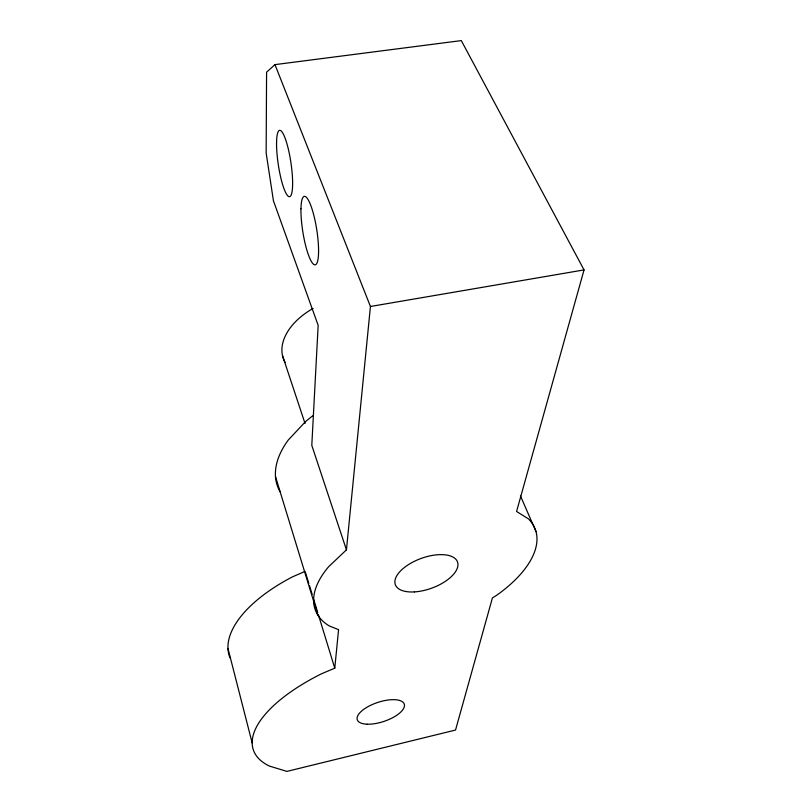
<?xml version="1.0" encoding="UTF-8"?>
<svg xmlns="http://www.w3.org/2000/svg" width="812" height="812" viewBox="0 0 812 812"><rect width="100%" height="100%" fill="white"/><g stroke="black" fill="none" stroke-linecap="round" stroke-linejoin="round"><path stroke-width="1.22" d="M334.767 668.174L338.574 629.665L329.276 625.951A117.141 55.977 -20.1 0 1 328.596 566.766L346.44 549.846L370.434 306.489L274.974 64.625L461.307 40.6L584.041 269.909L516.574 511.479L528.348 518.807A117.141 55.977 -20.1 0 1 496.315 595.531L492.437 597.886L455.532 730.049L286.91 771.4L269.3 766.041A132.468 53.592 -18.4 0 1 321.572 673.757L334.767 668.174L318.456 614.938M274.974 64.625L266.58 72.177L266.153 152.96L273.431 200.767L318.162 325.358L311.798 445.382L346.44 549.846M305.119 571.374L292.584 576.804A126.57 58.87 -18.2 0 0 229.969 657.832M370.434 306.489L584.041 269.909M520.431 495.848L536.021 531.677M282.505 355.565L305.048 423.519M305.485 572.582L308.824 583.473M309.565 585.899L312.163 594.364M313.645 599.205L317.715 612.512M275.461 476.482L317.918 615.212M227.959 648.412L252.146 742.868M280.17 491.869A109.732 61.407 -20.3 0 1 288.169 440.155L305.322 421.824A109.732 61.407 -20.3 0 1 312.742 415.815M285.195 362.517A59.905 38.022 -20.4 0 1 313.097 308.428M367.095 724.192A24.756 9.977 -18.4 0 0 404.386 706.45A24.756 9.977 -18.4 0 0 370.891 705.171A24.756 9.977 -18.4 0 0 367.095 724.192M414.414 591.907A33.109 15.783 -20.1 0 0 457.694 562.523A33.109 15.783 -20.1 0 0 407.137 565.487A33.109 15.783 -20.1 0 0 414.414 591.907M276.577 141.836A33.556 6.394 81.5 0 0 288.087 196.149A33.556 6.394 81.5 0 0 289.133 152.656A33.556 6.394 81.5 0 0 276.577 141.836M300.958 208.846A34.683 7.044 81 0 0 313.726 264.387A34.683 7.044 81 0 0 314.589 218.458A34.683 7.044 81 0 0 300.958 208.846"/></g></svg>
